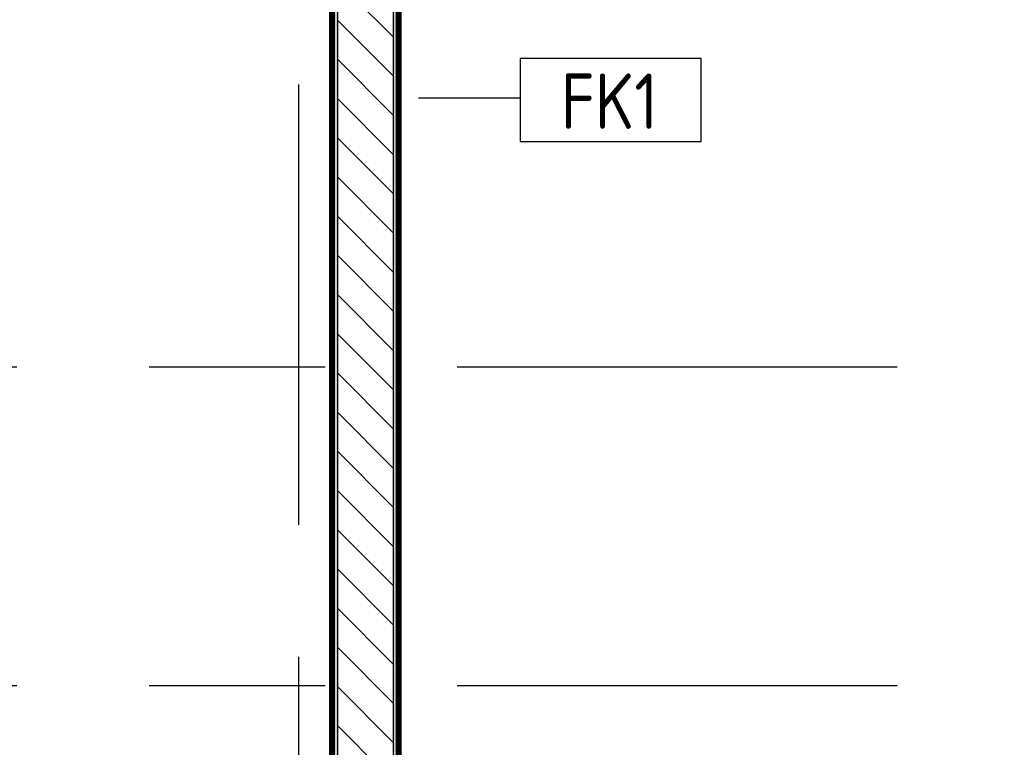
# Model space of a CAD drawing. Header units: millimetres. Extents: x 81469 to 279813, y -8553 to 29000.
# Drawn here: x 109703 to 113234, y 16776 to 19402 of the extents above; entities that cross this region are included whole.
import ezdxf

# ---------------------------------------------------------------- set-up
doc = ezdxf.new("R2010")
doc.units = ezdxf.units.MM
doc.linetypes.add('Осевая', pattern=[3175, 635, -476.25, 1587.5, -476.25])
for name, color, linetype, lineweight in [('A-WALL', 7, 'Continuous', 9), ('A-WALL-IDEN', 7, 'Continuous', 9), ('I-WALL', 7, 'Continuous', 9), ('Оси-2', 7, 'Осевая', 9)]:
    doc.layers.add(name, color=color, linetype=linetype, lineweight=lineweight)
for name, color, linetype, lineweight, true_color in [('A-WALL-2', 7, 'Continuous', 9, 0xff80c0), ('I-WALL-4', 7, 'Continuous', 9, 0xc0c0c0), ('I-WALL-8', 7, 'Continuous', 80, 0xff80c0)]:
    doc.layers.add(name, color=color, linetype=linetype, lineweight=lineweight, true_color=true_color)
doc.styles.add('GOST Common_1', font='GOST_Common.ttf', dxfattribs={"width": 0.9, "height": 200})
pattern_1 = [(0, (0, 0), (121.92, 30.48), [10.058, -81.382, 10.058, -81.382, -487.68]), (0, (0, 0), (121.92, 30.48), [-182.88, 10.058, -172.822, 10.058, -81.382, -213.36]), (0, (0, 0), (121.92, 30.48), [-457.2, 10.058, -50.902, 10.058, -142.342]), (120, (45.72, 15.24), (-87.356454, 90.345817), [10.058, -81.382, 10.058, -81.382, -487.68]), (120, (45.72, 15.24), (-87.356454, 90.345817), [-182.88, 10.058, -172.822, 10.058, -81.382, -213.36]), (120, (45.72, 15.24), (-87.356454, 90.345817), [-457.2, 10.058, -50.902, 10.058, -142.342]), (240, (60.96, 76.2), (-34.563546, -120.825817), [10.058, -81.382, 10.058, -81.382, -487.68]), (240, (60.96, 76.2), (-34.563546, -120.825817), [-182.88, 10.058, -172.822, 10.058, -81.382, -213.36]), (240, (60.96, 76.2), (-34.563546, -120.825817), [-457.2, 10.058, -50.902, 10.058, -142.342])]

# ---------------------------------------------------------------- blocks, each defined once
blk = doc.blocks.new('М_стена_0001 - Типоразмер_без рамки-25382661-План отделки стен 3 этажа в осях 23-33')
at = {"layer": 'A-WALL-IDEN'}
for p, q in [((3.258, 1.523), (-3.273, 1.523)), ((-3.273, 1.523), (-3.273, -1.477)), ((3.258, -1.477), (3.258, 1.523)), ((-3.273, -1.477), (3.258, -1.477))]:
    blk.add_line(p, q, dxfattribs=at)

msp = doc.modelspace()

# ---------------------------------------------------------------- hatches: boundary and pattern name
at = {"layer": 'I-WALL'}
h = msp.add_hatch(dxfattribs=at)
h.set_pattern_fill('FP_35', color=256, style=0, pattern_type=2)
h.set_pattern_definition(pattern_1)
h.paths.add_polyline_path([(111050, 13600), (111070, 13600), (111070, 21150), (111050, 21150), (111050, 17514.3)])
h = msp.add_hatch(dxfattribs=at)
h.set_pattern_fill('FP_35', color=256, style=0, pattern_type=2)
h.set_pattern_definition(pattern_1)
h.paths.add_polyline_path([(110830, 14150), (110850, 14150), (110850, 20900), (110830, 20900), (110830, 14151)])
h = msp.add_hatch(dxfattribs=at)
h.set_pattern_fill('FP_4', color=256, style=0, pattern_type=2)
h.set_pattern_definition([(135, (0, 0), (-70.71068, -70.71068), [])])
h.paths.add_polyline_path([(110850, 13900), (111050, 13900), (111049, 20900), (110850, 20900), (110850, 14050)])

# ---------------------------------------------------------------- linework, layer by layer
at = {"layer": 'A-WALL'}
for p, q in [((111070, 13620), (111070, 21130)), ((110850, 14050), (110850, 20900))]:
    msp.add_line(p, q, dxfattribs=at)
at = {"layer": 'A-WALL-2'}
for p, q in [((111070, 21129), (111070, 13620)), ((110830, 14151), (110830, 20880))]:
    msp.add_line(p, q, dxfattribs=at)
at = {"layer": 'A-WALL-IDEN'}
msp.add_line((111141.9, 19120.2), (111508, 19120.2), dxfattribs=at)
at = {"layer": 'I-WALL-4'}
msp.add_line((111050, 20900), (111050, 13400), dxfattribs=at)
at = {"layer": 'I-WALL-8'}
for p, q in [((111071, 13621), (111071, 21129)), ((110829, 20879), (110829, 14151))]:
    msp.add_line(p, q, dxfattribs=at)
at = {"layer": 'Оси-2'}
for p, q in [((110710, 593.7), (110710, 19528.3)), ((84769.4, 18150), (122510, 18150)), ((84769.4, 17000), (122510, 17000))]:
    msp.add_line(p, q, dxfattribs=at)

# ---------------------------------------------------------------- block references
at = {"layer": 'A-WALL-IDEN', "xscale": 99.99999999999993, "yscale": 99.99999999999993, "zscale": 99.99999999999993}
msp.add_blockref('М_стена_0001 - Типоразмер_без рамки-25382661-План отделки стен 3 этажа в осях 23-33', (111835.3, 19109.7), dxfattribs=at)

# ---------------------------------------------------------------- texts
at = {"layer": 'A-WALL-IDEN', "insert": (111655.1, 19207.8), "char_height": 200, "width": 447.342, "attachment_point": 1, "style": 'GOST Common_1'}
msp.add_mtext('FK1', dxfattribs=at)

doc.saveas('drawing.dxf')
